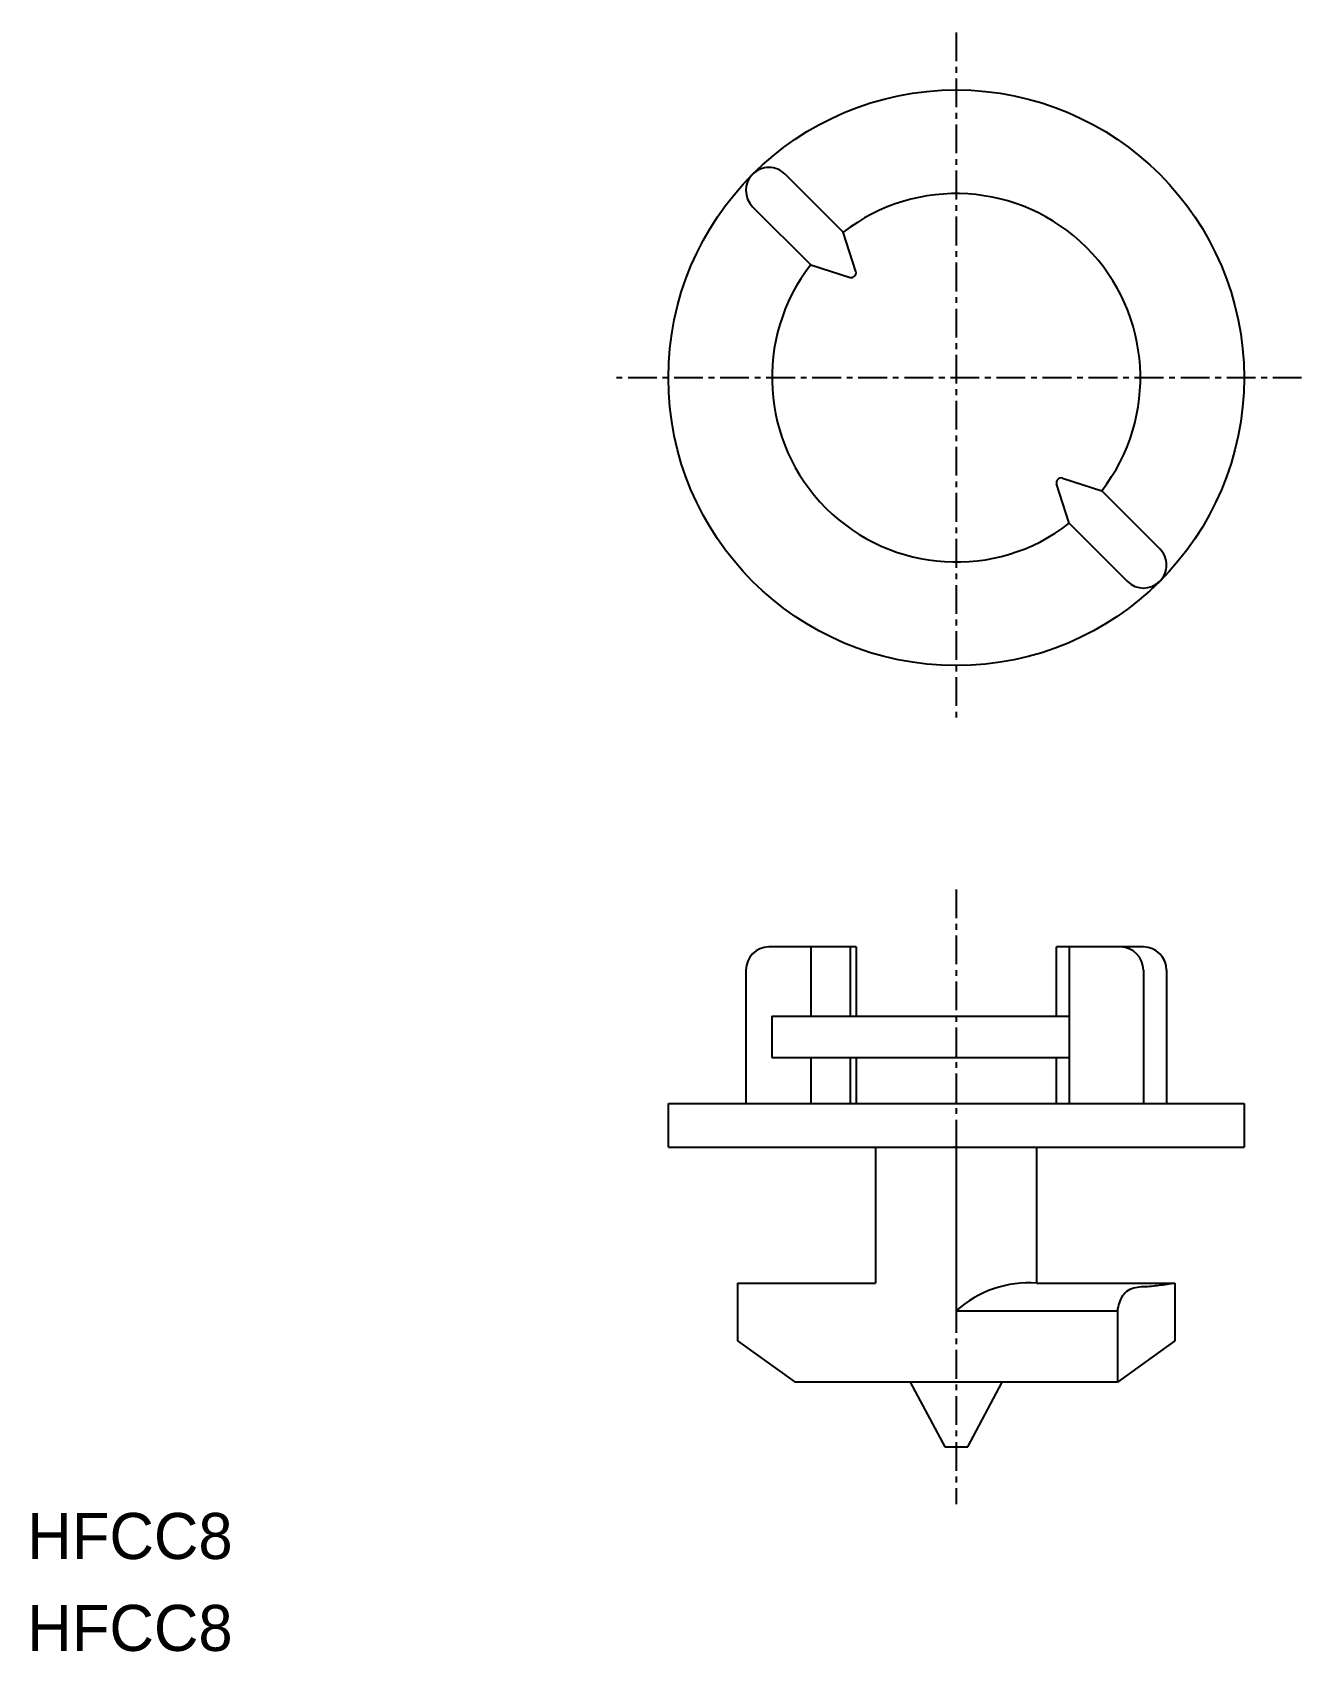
# Model space of a CAD drawing. Extents: x 0.2 to 55.3, y 0 to 70.3.
import ezdxf

# ---------------------------------------------------------------- set-up
doc = ezdxf.new("R2010")
doc.units = 0
doc.linetypes.add('CENTER', pattern=[2, 1.25, -0.25, 0.25, -0.25])
doc.layers.get('0').update_dxf_attribs({"linetype": 'CONTINUOUS'})
doc.layers.add('CENTER', color=1, linetype='CENTER')

msp = doc.modelspace()

# ---------------------------------------------------------------- linework, layer by layer
at = {"color": 7, "linetype": 'CONTINUOUS'}
for p, q in [((32.913, 64.128), (35.432, 61.609)), ((31.498, 62.714), (34.018, 60.195)), ((35.977, 59.902), (35.432, 61.609)), ((34.018, 60.195), (35.726, 59.65)), ((45.243, 48.97), (44.698, 50.678)), ((44.949, 50.929), (46.657, 50.384)), ((46.657, 50.384), (49.176, 47.865)), ((45.243, 48.97), (47.762, 46.451)), ((35.986, 30.571), (32.205, 30.571)), ((34.018, 30.571), (34.018, 27.571)), ((35.726, 30.571), (35.726, 27.571)), ((35.986, 30.571), (35.986, 27.571)), ((48.469, 30.571), (44.688, 30.571)), ((44.688, 27.571), (44.688, 30.571)), ((45.243, 30.571), (45.243, 23.771)), ((31.205, 29.571), (31.205, 23.771)), ((48.466, 29.571), (48.466, 23.771)), ((49.469, 29.571), (49.469, 23.771)), ((32.337, 27.571), (45.243, 27.571)), ((32.337, 27.571), (32.337, 25.771)), ((32.337, 25.771), (45.243, 25.771)), ((34.018, 25.771), (34.018, 23.771)), ((35.726, 25.771), (35.726, 23.771)), ((35.986, 25.771), (35.986, 23.771)), ((44.688, 23.771), (44.688, 25.771)), ((27.837, 23.771), (52.837, 23.771)), ((27.837, 21.871), (27.837, 23.771)), ((52.837, 23.771), (52.837, 21.871)), ((27.837, 21.871), (52.837, 21.871)), ((36.837, 21.871), (36.837, 15.971)), ((40.337, 21.871), (40.337, 14.771)), ((43.837, 15.971), (43.837, 21.871)), ((30.837, 15.971), (36.837, 15.971)), ((30.837, 15.971), (30.837, 13.471)), ((43.837, 15.971), (49.837, 15.971)), ((49.837, 15.971), (49.837, 13.471)), ((40.337, 14.771), (47.337, 14.771)), ((47.337, 14.771), (47.337, 11.671)), ((30.837, 13.471), (33.337, 11.671)), ((49.837, 13.471), (47.337, 11.671)), ((47.337, 11.671), (33.337, 11.671)), ((38.337, 11.671), (39.837, 8.871)), ((40.837, 8.871), (42.337, 11.671)), ((39.837, 8.871), (40.837, 8.871))]:
    msp.add_line(p, q, dxfattribs=at)
msp.add_lwpolyline([(49.837, 15.971, -0.013689), (49.498, 15.912, -0.008128), (49.156, 15.87, -0.003902), (48.812, 15.834, -0.012416), (48.469, 15.81, 0.036306), (48.126, 15.775, 0.090774), (47.805, 15.656, 0.103295), (47.561, 15.416, 0.068392), (47.41, 15.108, 0.056844), (47.337, 14.771)], format="xyb", dxfattribs=at)
msp.add_circle((40.337, 55.289), 12.5, dxfattribs=at)
for centre, radius, start, end in [((32.205, 63.421), 1, 135.32386, 225), ((32.205, 63.421), 1, 45, 135.32386), ((40.337, 55.289), 8, 322.18076, 127.81924), ((40.337, 55.289), 8, 142.18076, 307.81924), ((35.786, 59.841), 0.2, 252.29832, 17.69324), ((44.888, 50.738), 0.2, 72.30254, 197.69746), ((48.469, 47.158), 1, 314.67614, 45), ((48.469, 47.158), 1, 225, 314.67614), ((32.205, 29.571), 1, 90, 180), ((47.466, 29.571), 1, 0, 90), ((48.469, 29.571), 1, 0, 90), ((43.483, 11.3), 4.684, 85.66158, 132.18806)]:
    msp.add_arc(centre, radius, start, end, dxfattribs=at)
for p in [(40.238, 21.871), (40.238, 21.871), (40.238, 21.871), (40.337, 8.871)]:
    msp.add_point(p, dxfattribs=at)
at = {"layer": 'CENTER', "color": 1, "linetype": 'CENTER'}
for p, q in [((40.337, 70.289), (40.337, 40.29)), ((55.337, 55.289), (25.337, 55.289)), ((40.337, 33.071), (40.337, 6.371))]:
    msp.add_line(p, q, dxfattribs=at)

# ---------------------------------------------------------------- texts
at = {"color": 7, "linetype": 'CONTINUOUS'}
for p in [(0, 3.992), (0, 0)]:
    msp.add_text('HFCC8', height=2, dxfattribs=at).set_placement(p)

doc.saveas('drawing.dxf')
